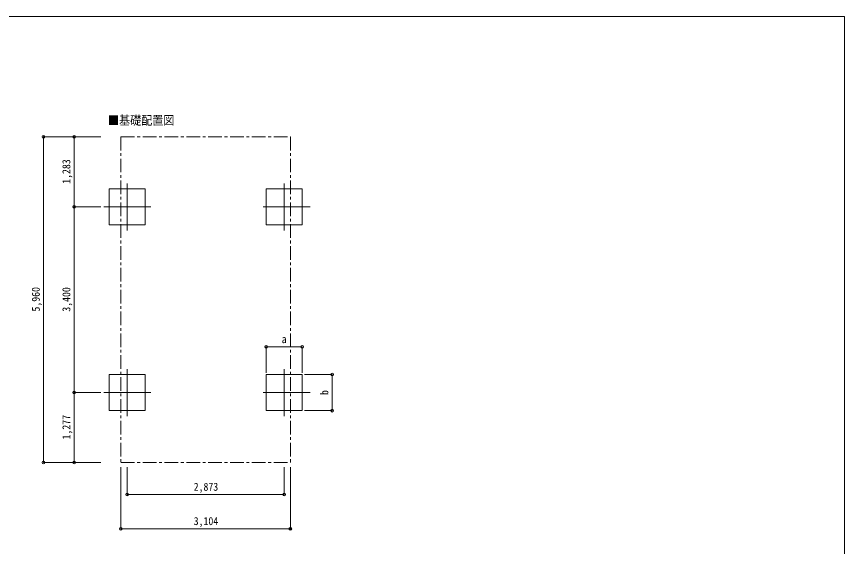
# Model space of a CAD drawing. Units: millimetres at full size, sheet at 1:50. Extents: x -14053 to 14053, y -9700 to 9700.
# Drawn here: x -1822 to 13347, y 0 to 9700 of the extents above; entities that cross this region are included whole.
import ezdxf
from ezdxf.enums import TextEntityAlignment as Align

# ---------------------------------------------------------------- set-up
doc = ezdxf.new("R2010")
doc.units = ezdxf.units.MM
doc.header["$LTSCALE"] = 50
doc.header["$PDMODE"] = 32
doc.header["$PDSIZE"] = 50
doc.linetypes.add('CHAIN1', pattern=[8, 5, -1, 1, -1])
doc.linetypes.add('DASHED1', pattern=[1.8, 1.2, -0.6])
for name, color, linetype, lineweight in [('0-F', 6, 'Continuous', 9), ('1-0', 5, 'DASHED1', 5), ('1-6', 6, 'Continuous', 9), ('F-0', 7, 'Continuous', 9)]:
    doc.layers.add(name, color=color, linetype=linetype, lineweight=lineweight)
doc.styles.add('ＭＳ ゴシック', font='')
doc.styles.get('ＭＳ ゴシック').set_extended_font_data('MS Gothic')

msp = doc.modelspace()

# ---------------------------------------------------------------- linework, layer by layer
at = {"layer": '0-F'}
for p, q in [((-1327.3, 1538.62), (-1327.3, 7498.64)), ((-767.94, 6215.67), (-767.94, 7498.64)), ((-767.94, 2815.67), (-767.94, 6215.67)), ((-767.94, 1538.62), (-767.94, 2815.67)), ((205.9, 950.34), (3078.9, 950.34)), ((90.4, 321.77), (3194.4, 321.77))]:
    msp.add_line(p, q, dxfattribs=at)
at = {"layer": '1-0', "color": 7, "linetype": 'CHAIN1', "lineweight": 9}
for p, q in [((90.4, 7498.64), (90.4, 1538.62)), ((90.4, 7498.64), (3194.4, 7498.64)), ((3194.4, 7498.64), (3194.4, 1538.62)), ((90.4, 1538.62), (3194.4, 1538.62))]:
    msp.add_line(p, q, dxfattribs=at)
at = {"layer": '1-0', "color": 4, "linetype": 'Continuous', "lineweight": 9}
for p, q in [((-124.1, 6545.67), (-124.1, 5885.67)), ((535.9, 6545.67), (-124.1, 6545.67)), ((205.9, 6645.67), (205.9, 5785.67)), ((535.9, 5885.67), (535.9, 6545.67)), ((2748.9, 6545.67), (3408.9, 6545.67)), ((2748.9, 5885.67), (2748.9, 6545.67)), ((3078.9, 6645.67), (3078.9, 5785.67)), ((3408.9, 6545.67), (3408.9, 5885.67)), ((635.9, 6215.67), (-224.1, 6215.67)), ((2698.9, 6215.67), (3558.9, 6215.67)), ((-124.1, 5885.67), (535.9, 5885.67)), ((3408.9, 5885.67), (2748.9, 5885.67)), ((205.9, 3245.67), (205.9, 2385.67)), ((3078.9, 3245.67), (3078.9, 2385.67)), ((-124.1, 3145.67), (-124.1, 2485.67)), ((535.9, 3145.67), (-124.1, 3145.67)), ((535.9, 2485.67), (535.9, 3145.67)), ((2748.9, 3145.67), (3408.9, 3145.67)), ((2748.9, 2485.67), (2748.9, 3145.67)), ((3408.9, 3145.67), (3408.9, 2485.67)), ((635.9, 2815.67), (-224.1, 2815.67)), ((2698.9, 2815.67), (3558.9, 2815.67)), ((-124.1, 2485.67), (535.9, 2485.67)), ((3408.9, 2485.67), (2748.9, 2485.67))]:
    msp.add_line(p, q, dxfattribs=at)
at = {"layer": '1-6'}
for p, q in [((-1327.3, 7498.64), (-280.61, 7498.64)), ((-767.94, 7498.64), (-280.61, 7498.64)), ((-767.94, 6215.67), (-280.61, 6215.67)), ((2748.9, 3652.81), (3408.9, 3652.81)), ((2748.9, 3652.81), (2748.9, 3178.89)), ((3408.9, 3652.81), (3408.9, 3178.89)), ((3959.13, 3145.67), (3455.27, 3145.67)), ((3959.13, 3145.67), (3959.13, 2485.67)), ((-767.94, 2815.67), (-280.61, 2815.67)), ((3959.13, 2485.67), (3455.27, 2485.67)), ((-1327.3, 1538.62), (-280.61, 1538.62)), ((-767.94, 1538.62), (-280.61, 1538.62)), ((90.4, 321.77), (90.4, 1451.7)), ((205.9, 950.34), (205.9, 1451.7)), ((3078.9, 950.34), (3078.9, 1451.7)), ((3194.4, 321.77), (3194.4, 1451.7))]:
    msp.add_line(p, q, dxfattribs=at)
for p in [(-1327.3, 7498.64), (-767.94, 7498.64), (-767.94, 6215.67), (2748.9, 3652.81), (3408.9, 3652.81), (3959.13, 3145.67), (-767.94, 2815.67), (3959.13, 2485.67), (-1327.3, 1538.62), (-767.94, 1538.62), (205.9, 950.34), (3078.9, 950.34), (90.4, 321.77), (3194.4, 321.77)]:
    msp.add_point(p, dxfattribs=at)
at = {"layer": 'F-0', "color": 5, "lineweight": 5}
for p, q in [((-14053.43, 9700), (13346.57, 9700)), ((13346.57, 9700), (13346.57, -9700))]:
    msp.add_line(p, q, dxfattribs=at)

# ---------------------------------------------------------------- texts
at = {"layer": '0-F', "color": 7, "style": 'ＭＳ ゴシック', "width": 0.9}
for s, p in [('2,873', (1423.65, 975.34)), ('3,104', (1423.65, 346.77))]:
    msp.add_text(s, height=146.6, dxfattribs=at).set_placement(p, align=Align.BOTTOM_LEFT)
at = {"layer": '1-0', "color": 7, "style": 'ＭＳ ゴシック', "width": 0.9}
msp.add_text('■基礎配置図', height=165, dxfattribs=at).set_placement((-145.97, 7669.52), align=Align.BOTTOM_LEFT)
at = {"layer": '1-6', "color": 7, "style": 'ＭＳ ゴシック', "width": 0.9}
for s, p in [('1,283', (-792.94, 6638.4)), ('5,960', (-1352.3, 4299.88)), ('3,400', (-792.94, 4296.92)), ('b', (3934.13, 2771.92)), ('1,277', (-792.94, 1958.39))]:
    msp.add_text(s, height=146.6, rotation=90, dxfattribs=at).set_placement(p, align=Align.BOTTOM_LEFT)
msp.add_text('a', height=146.6, dxfattribs=at).set_placement((3035.15, 3677.81), align=Align.BOTTOM_LEFT)

doc.saveas('drawing.dxf')
